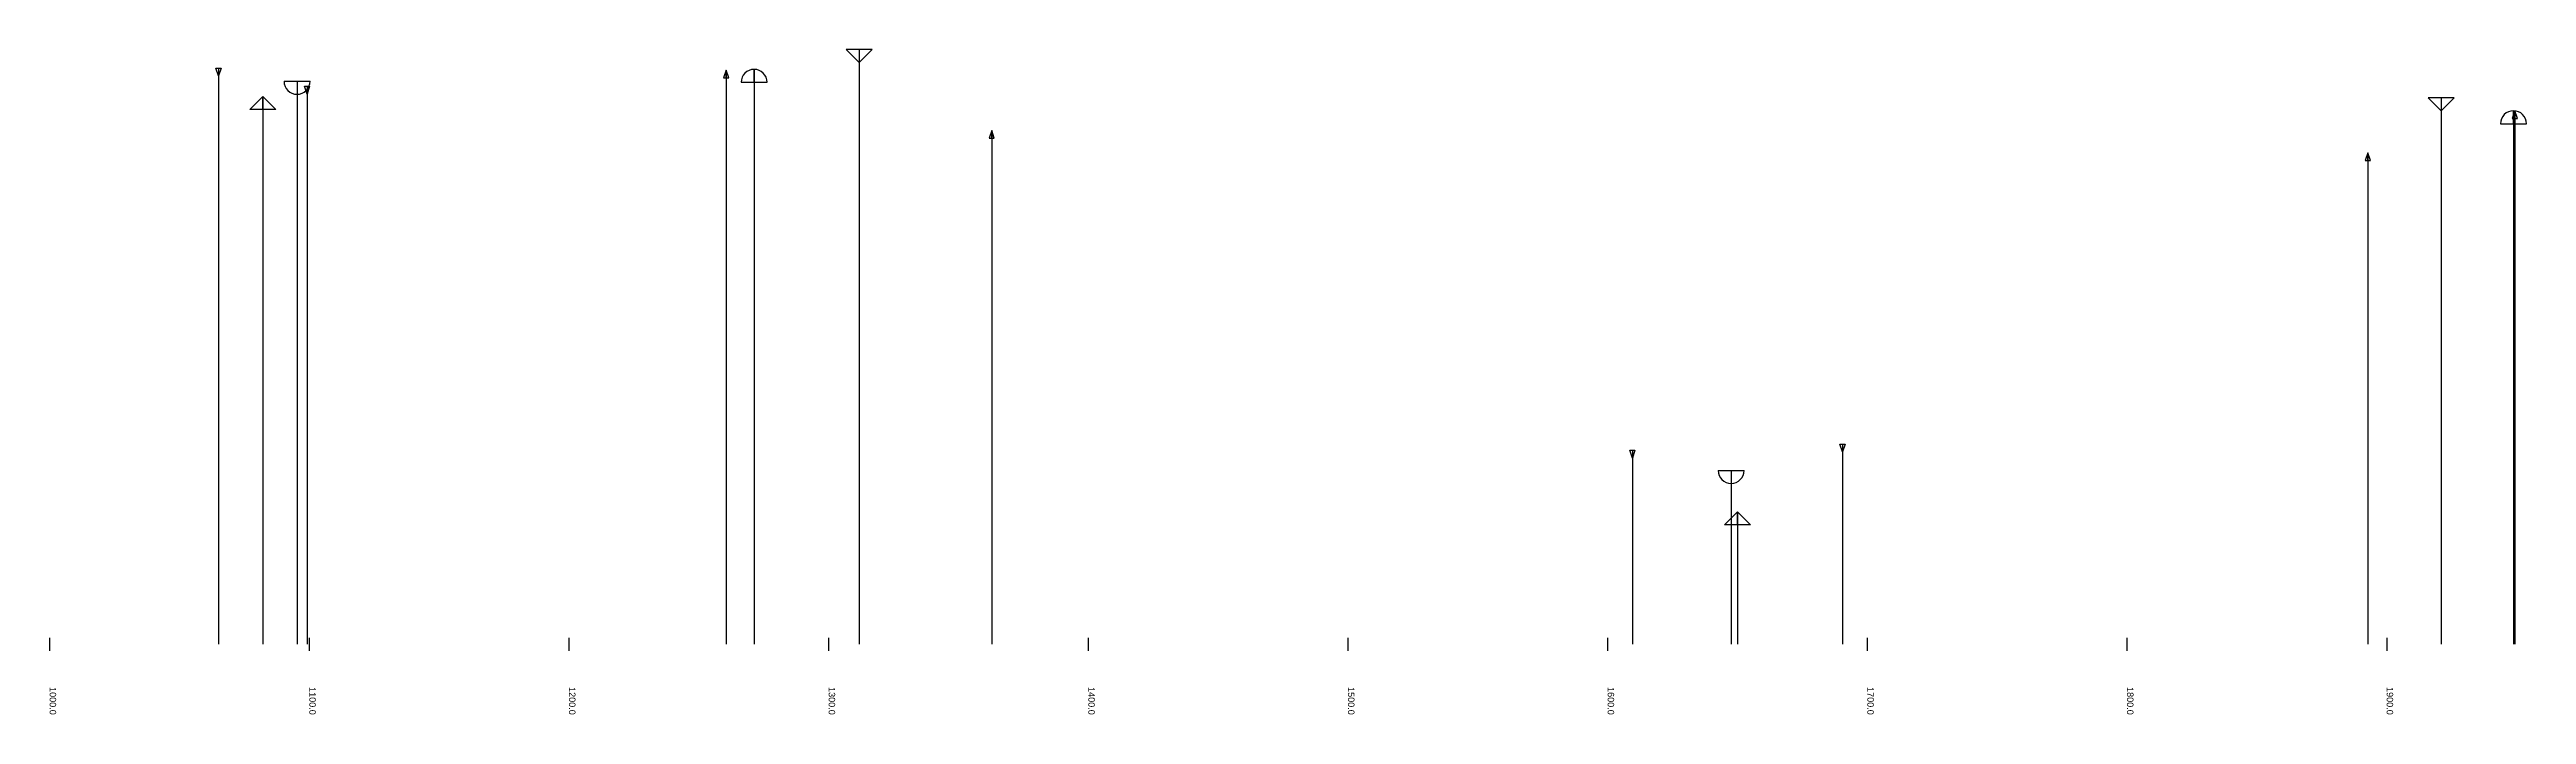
# Model space of a CAD drawing. Header units: metres. Extents: x 322205 to 324169, y 598878 to 599228.
# Drawn here: x 323215 to 324169, y 598878 to 599134 of the extents above; entities that cross this region are included whole.
import ezdxf

# ---------------------------------------------------------------- set-up
doc = ezdxf.new("R2010")
doc.units = ezdxf.units.M
doc.layers.get('0').update_dxf_attribs({"true_color": 0xadadad})
doc.styles.get("Standard").update_dxf_attribs({"font": 'arial.ttf'})

# ---------------------------------------------------------------- blocks, each defined once
blk = doc.blocks.new('SAG_GRAD')
for p, q in [((-5, 5), (5, 5)), ((0, 5), (0, 0))]:
    blk.add_line(p, q)
blk.add_arc((0, 5), 5, 180, 0)
blk = doc.blocks.new('SAG_PVI')
for p, q in [((0, 0), (-1, 3)), ((-1, 3), (1, 3)), ((1, 3), (0, 0)), ((0, 3), (0, 0))]:
    blk.add_line(p, q)
blk = doc.blocks.new('SAG_MP')
for p, q in [((-5, -5), (0, 0)), ((0, 0), (5, -5)), ((0, -5), (0, 0)), ((5, -5), (-5, -5))]:
    blk.add_line(p, q)
blk = doc.blocks.new('CREST_GRAD')
for p, q in [((0, -5), (0, 0)), ((-5, -5), (5, -5))]:
    blk.add_line(p, q)
blk.add_arc((0, -5), 5, 0, 180)
blk = doc.blocks.new('CREST_PVI')
for p, q in [((0, 0), (-1, -3)), ((1, -3), (0, 0)), ((0, -3), (0, 0)), ((-1, -3), (1, -3))]:
    blk.add_line(p, q)
blk = doc.blocks.new('CREST_MP')
for p, q in [((5, 5), (-5, 5)), ((-5, 5), (0, 0)), ((0, 0), (5, 5)), ((0, 5), (0, 0))]:
    blk.add_line(p, q)
blk = doc.blocks.new('XAXIS_STATION')
blk.add_line((0, 2.5), (0, -2.5))
blk.add_attdef('XVALUE', (0, -16.5), '', height=2.5, rotation=270)

msp = doc.modelspace()

# ---------------------------------------------------------------- linework, layer by layer
for p, q in [((323526.86, 599129.42), (323526.86, 598905.42)), ((323280.21, 599124.26), (323280.21, 598905.42)), ((323475.72, 599126.5), (323475.72, 598905.42)), ((323486.43, 599126.79), (323486.43, 598905.42)), ((323297.23, 599116.31), (323297.23, 598905.42)), ((323310.42, 599117.18), (323310.42, 598905.42)), ((323314.27, 599117.28), (323314.27, 598905.42)), ((324136.18, 599110.77), (324136.18, 598905.42)), ((324163.98, 599110.84), (324163.98, 598905.42)), ((324164.51, 599110.84), (324164.51, 598905.42)), ((323577.93, 599103.3), (323577.93, 598905.42)), ((324107.9, 599094.67), (324107.9, 598905.42)), ((323824.67, 598977.12), (323824.67, 598905.42)), ((323905.61, 598979.46), (323905.61, 598905.42)), ((323862.7, 598967.33), (323862.7, 598905.42)), ((323865.15, 598956.42), (323865.15, 598905.42))]:
    msp.add_line(p, q)

# ---------------------------------------------------------------- block references
for name, p in [('CREST_MP', (323526.86, 599129.42)), ('SAG_PVI', (323280.21, 599124.26)), ('SAG_GRAD', (323310.42, 599117.18)), ('SAG_PVI', (323314.27, 599117.28)), ('CREST_PVI', (323475.72, 599126.5)), ('CREST_GRAD', (323486.43, 599126.79)), ('SAG_MP', (323297.23, 599116.31)), ('CREST_MP', (324136.18, 599110.77)), ('CREST_GRAD', (324163.98, 599110.84)), ('CREST_PVI', (324164.51, 599110.84)), ('CREST_PVI', (323577.93, 599103.3)), ('CREST_PVI', (324107.9, 599094.67)), ('SAG_PVI', (323824.67, 598977.12)), ('SAG_PVI', (323905.61, 598979.46)), ('SAG_GRAD', (323862.7, 598967.33)), ('SAG_MP', (323865.15, 598956.42))]:
    msp.add_blockref(name, p)
for p, values in [((323215.15, 598905.42), {'XVALUE': '1000.0'}), ((323315.15, 598905.42), {'XVALUE': '1100.0'}), ((323415.15, 598905.42), {'XVALUE': '1200.0'}), ((323515.15, 598905.42), {'XVALUE': '1300.0'}), ((323615.15, 598905.42), {'XVALUE': '1400.0'}), ((323715.15, 598905.42), {'XVALUE': '1500.0'}), ((323815.15, 598905.42), {'XVALUE': '1600.0'}), ((323915.15, 598905.42), {'XVALUE': '1700.0'}), ((324015.15, 598905.42), {'XVALUE': '1800.0'}), ((324115.15, 598905.42), {'XVALUE': '1900.0'})]:
    msp.add_blockref('XAXIS_STATION', p).add_auto_attribs(values)

doc.saveas('drawing.dxf')
